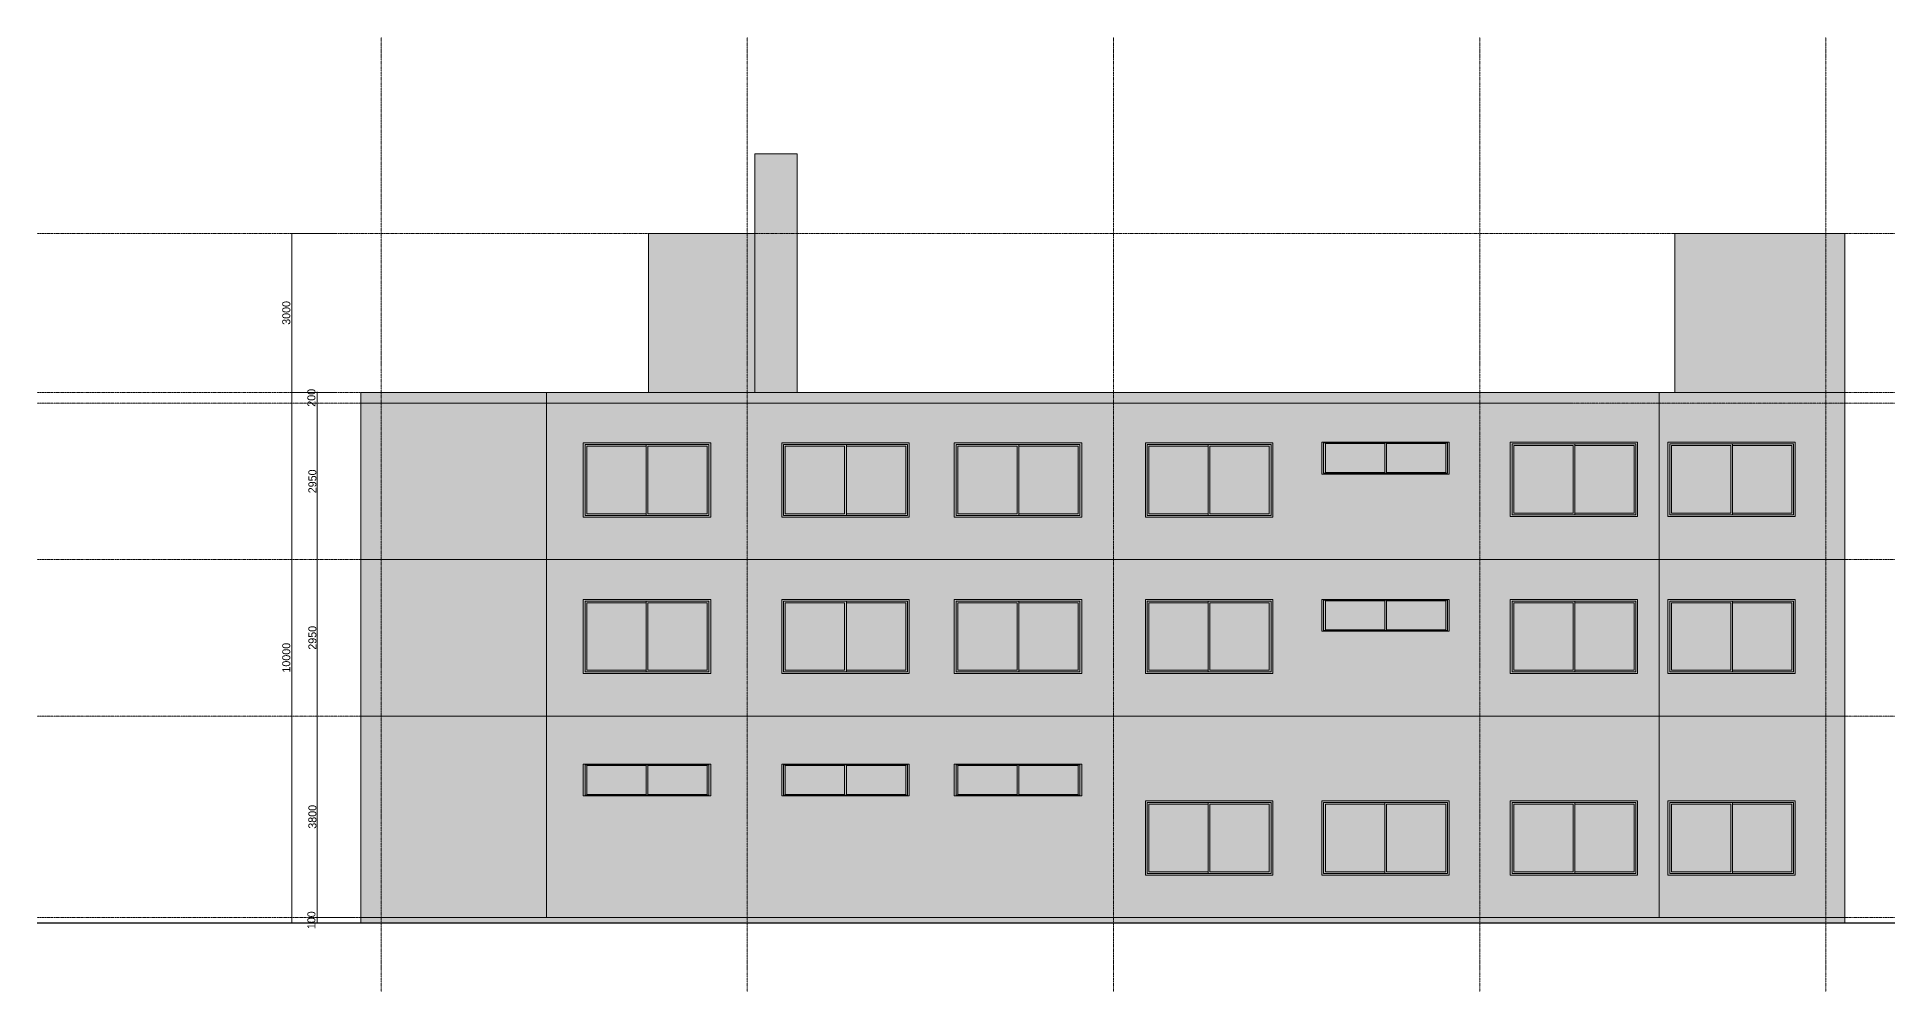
# Model space of a CAD drawing. Header units: millimetres. Extents: x -376000 to 292178, y -193032 to 188048.
# Drawn here: x -54498 to -19498, y -51724 to -33724 of the extents above; entities that cross this region are included whole.
import ezdxf

# ---------------------------------------------------------------- set-up
doc = ezdxf.new("R2010")
doc.units = ezdxf.units.MM
doc.header["$PDMODE"] = 1
doc.header["$PDSIZE"] = -2
doc.linetypes.add('ラインタイプ-6', pattern=[5.291531, 3.175, -1.058062, 0.352704, -0.705764])
for name, color, linetype, lineweight in [('01_基準-寸法', 7, 'Continuous', 5), ('02_既存平面-内部建具・サッシ', 7, 'Continuous', 18), ('_塗（壁） (2D)', 7, 'Continuous', 5), ('_平面図(既存部) (2D)', 7, 'Continuous', 5), ('_平面図（新設） (2D)', 7, 'Continuous', 5), ('一般', 7, 'Continuous', 5)]:
    doc.layers.add(name, color=color, linetype=linetype, lineweight=lineweight)
doc.layers.add('04_0.10', color=7, linetype='Continuous', lineweight=9, true_color=0x0099ff)
doc.layers.add('06一点鎖線', color=7, linetype='ラインタイプ-6', lineweight=9, true_color=0x9999ff)
doc.styles.add('__ _____', font='')
doc.styles.add('Hiragino Sans W3', font='', dxfattribs={"bigfont": 'Hiragino Sans W3'})
doc.styles.get('__ _____').set_extended_font_data('?? ?????')
doc.styles.get('Hiragino Sans W3').set_extended_font_data('Hiragino Sans W3')
doc.dimstyles.new('RGT-2', dxfattribs={"dimtxt": 161.781684, "dimasz": 0.100769, "dimexe": 0, "dimexo": 1, "dimgap": 0.5, "dimtad": 1, "dimdsep": 46, "dimtxsty": 'Hiragino Sans W3', "dimblk": 'DOT', "dimblk1": 'DOT', "dimblk2": 'DOT', "dimcen": 0, "dimazin": 0, "dimtfac": 1, "dimtix": 1, "dimtmove": 0, "dimatfit": 0, "dimldrblk": 'VW_FILLEDARROW', "dimfxl": 1, "dimfrac": 2, "dimtolj": 1, "dimarcsym": 0})

# ---------------------------------------------------------------- blocks, each defined once
blk = doc.blocks.new('塗（壁） (2D)')
at = {"layer": '04_0.10', "linetype": 'Continuous', "lineweight": 0}
for points in [[(-40979, -35924), (-40179, -35924), (-40179, -40424), (-40979, -40424)], [(-42979, -37424), (-40979, -37424), (-40979, -40424), (-42979, -40424)]]:
    blk.add_hatch(color=7, dxfattribs=at).paths.add_polyline_path(points)
at = {"layer": '04_0.10', "linetype": 'Continuous', "lineweight": 0, "transparency": 33554687}
for points in [[(-23640, -37424), (-20440, -37424), (-20440, -40424), (-23640, -40424)], [(-48398, -40424), (-44898, -40424), (-44898, -43574), (-48398, -43574)], [(-44898, -40424), (-23940, -40424), (-23940, -43574), (-44898, -43574)], [(-23940, -40424), (-20440, -40424), (-20440, -43574), (-23940, -43574)], [(-48398, -43574), (-44898, -43574), (-44898, -46524), (-48398, -46524)], [(-44898, -43574), (-23940, -43574), (-23940, -46524), (-44898, -46524)], [(-23940, -43574), (-20440, -43574), (-20440, -46524), (-23940, -46524)], [(-48398, -46524), (-44898, -46524), (-44898, -50324), (-48398, -50324)], [(-44898, -46524), (-23940, -46524), (-23940, -50324), (-44898, -50324)], [(-23940, -46524), (-20440, -46524), (-20440, -50324), (-23940, -50324)]]:
    blk.add_hatch(color=7, dxfattribs=at).paths.add_polyline_path(points)
at = {"layer": '04_0.10', "color": 251, "linetype": 'Continuous', "lineweight": 5, "flags": 128}
for points in [[(-40979, -35924), (-40179, -35924), (-40179, -40424), (-40979, -40424)], [(-42979, -37424), (-40979, -37424), (-40979, -40424), (-42979, -40424)], [(-23640, -37424), (-20440, -37424), (-20440, -40424), (-23640, -40424)], [(-48398, -40424), (-44898, -40424), (-44898, -43574), (-48398, -43574)], [(-44898, -40424), (-23940, -40424), (-23940, -43574), (-44898, -43574)], [(-23940, -40424), (-20440, -40424), (-20440, -43574), (-23940, -43574)], [(-48398, -43574), (-44898, -43574), (-44898, -46524), (-48398, -46524)], [(-44898, -43574), (-23940, -43574), (-23940, -46524), (-44898, -46524)], [(-23940, -43574), (-20440, -43574), (-20440, -46524), (-23940, -46524)], [(-48398, -46524), (-44898, -46524), (-44898, -50324), (-48398, -50324)], [(-44898, -46524), (-23940, -46524), (-23940, -50324), (-44898, -50324)], [(-23940, -46524), (-20440, -46524), (-20440, -50324), (-23940, -50324)]]:
    blk.add_lwpolyline(points, close=True, dxfattribs=at)
blk = doc.blocks.new('グループ-128')
at = {"layer": '04_0.10', "linetype": 'Continuous', "lineweight": 0, "true_color": 0xdddddd}
blk.add_hatch(color=254, dxfattribs=at).paths.add_polyline_path([(-44208, -47429), (-41808, -47429), (-41808, -48029), (-44208, -48029)])
at = {"layer": '04_0.10', "linetype": 'Continuous', "lineweight": 0, "true_color": 0xe6ffe6}
for points in [[(-44142, -47457), (-43024, -47457), (-43024, -48002), (-44142, -48002)], [(-42991, -47457), (-41873, -47457), (-41873, -48002), (-42991, -48002)]]:
    blk.add_hatch(color=7, dxfattribs=at).paths.add_polyline_path(points)
at = {"layer": '04_0.10', "color": 251}
for p, q in [((-44175, -47443), (-44175, -48016)), ((-44175, -47443), (-41840, -47443)), ((-43024, -48016), (-43024, -47443)), ((-41840, -47443), (-41840, -48016)), ((-41808, -47429), (-41808, -48029)), ((-44175, -48016), (-41840, -48016))]:
    blk.add_line(p, q, dxfattribs=at)
at = {"layer": '04_0.10', "color": 251, "flags": 128}
for points in [[(-44208, -47429), (-41808, -47429), (-41808, -48029), (-44208, -48029)], [(-44142, -47457), (-43024, -47457), (-43024, -48002), (-44142, -48002)], [(-42991, -47457), (-41873, -47457), (-41873, -48002), (-42991, -48002)]]:
    blk.add_lwpolyline(points, close=True, dxfattribs=at)
blk = doc.blocks.new('グループ-129')
at = {"layer": '04_0.10', "linetype": 'Continuous', "lineweight": 0, "true_color": 0xdddddd}
blk.add_hatch(color=254, dxfattribs=at).paths.add_polyline_path([(-44208, -44324), (-41808, -44324), (-41808, -45724), (-44208, -45724)])
at = {"layer": '04_0.10', "linetype": 'Continuous', "lineweight": 0, "true_color": 0xe6ffe6}
for points in [[(-44142, -44388), (-43024, -44388), (-43024, -45661), (-44142, -45661)], [(-42991, -44388), (-41873, -44388), (-41873, -45661), (-42991, -45661)]]:
    blk.add_hatch(color=7, dxfattribs=at).paths.add_polyline_path(points)
at = {"layer": '04_0.10', "color": 251}
for p, q in [((-44175, -44356), (-44175, -45692)), ((-44175, -44356), (-41840, -44356)), ((-43024, -45692), (-43024, -44356)), ((-41840, -44356), (-41840, -45692)), ((-41808, -44324), (-41808, -45724)), ((-44175, -45692), (-41840, -45692))]:
    blk.add_line(p, q, dxfattribs=at)
at = {"layer": '04_0.10', "color": 251, "flags": 128}
for points in [[(-44208, -44324), (-41808, -44324), (-41808, -45724), (-44208, -45724)], [(-44142, -44388), (-43024, -44388), (-43024, -45661), (-44142, -45661)], [(-42991, -44388), (-41873, -44388), (-41873, -45661), (-42991, -45661)]]:
    blk.add_lwpolyline(points, close=True, dxfattribs=at)
blk = doc.blocks.new('グループ-130')
at = {"layer": '04_0.10', "linetype": 'Continuous', "lineweight": 0, "true_color": 0xdddddd}
blk.add_hatch(color=254, dxfattribs=at).paths.add_polyline_path([(-44208, -41374), (-41808, -41374), (-41808, -42774), (-44208, -42774)])
at = {"layer": '04_0.10', "linetype": 'Continuous', "lineweight": 0, "true_color": 0xe6ffe6}
for points in [[(-44142, -41438), (-43024, -41438), (-43024, -42711), (-44142, -42711)], [(-42991, -41438), (-41873, -41438), (-41873, -42711), (-42991, -42711)]]:
    blk.add_hatch(color=7, dxfattribs=at).paths.add_polyline_path(points)
at = {"layer": '04_0.10', "color": 251}
for p, q in [((-44175, -41406), (-44175, -42742)), ((-44175, -41406), (-41840, -41406)), ((-43024, -42742), (-43024, -41406)), ((-41840, -41406), (-41840, -42742)), ((-41808, -41374), (-41808, -42774)), ((-44175, -42742), (-41840, -42742))]:
    blk.add_line(p, q, dxfattribs=at)
at = {"layer": '04_0.10', "color": 251, "flags": 128}
for points in [[(-44208, -41374), (-41808, -41374), (-41808, -42774), (-44208, -42774)], [(-44142, -41438), (-43024, -41438), (-43024, -42711), (-44142, -42711)], [(-42991, -41438), (-41873, -41438), (-41873, -42711), (-42991, -42711)]]:
    blk.add_lwpolyline(points, close=True, dxfattribs=at)
blk = doc.blocks.new('グループ-131')
at = {"layer": '04_0.10', "linetype": 'Continuous', "lineweight": 0, "true_color": 0xdddddd}
blk.add_hatch(color=254, dxfattribs=at).paths.add_polyline_path([(-40468, -47429), (-38068, -47429), (-38068, -48029), (-40468, -48029)])
at = {"layer": '04_0.10', "linetype": 'Continuous', "lineweight": 0, "true_color": 0xe6ffe6}
for points in [[(-40402, -47457), (-39284, -47457), (-39284, -48002), (-40402, -48002)], [(-39251, -47457), (-38133, -47457), (-38133, -48002), (-39251, -48002)]]:
    blk.add_hatch(color=7, dxfattribs=at).paths.add_polyline_path(points)
at = {"layer": '04_0.10', "color": 251}
for p, q in [((-40468, -47429), (-40468, -48029)), ((-40435, -47443), (-40435, -48016)), ((-38100, -47443), (-40435, -47443)), ((-39251, -48016), (-39251, -47443)), ((-38100, -47443), (-38100, -48016)), ((-38100, -48016), (-40435, -48016))]:
    blk.add_line(p, q, dxfattribs=at)
at = {"layer": '04_0.10', "color": 251, "flags": 128}
for points in [[(-40468, -47429), (-38068, -47429), (-38068, -48029), (-40468, -48029)], [(-40402, -47457), (-39284, -47457), (-39284, -48002), (-40402, -48002)], [(-39251, -47457), (-38133, -47457), (-38133, -48002), (-39251, -48002)]]:
    blk.add_lwpolyline(points, close=True, dxfattribs=at)
blk = doc.blocks.new('グループ-132')
at = {"layer": '04_0.10', "linetype": 'Continuous', "lineweight": 0, "true_color": 0xdddddd}
blk.add_hatch(color=254, dxfattribs=at).paths.add_polyline_path([(-40468, -44324), (-38068, -44324), (-38068, -45724), (-40468, -45724)])
at = {"layer": '04_0.10', "linetype": 'Continuous', "lineweight": 0, "true_color": 0xe6ffe6}
for points in [[(-40402, -44388), (-39284, -44388), (-39284, -45661), (-40402, -45661)], [(-39251, -44388), (-38133, -44388), (-38133, -45661), (-39251, -45661)]]:
    blk.add_hatch(color=7, dxfattribs=at).paths.add_polyline_path(points)
at = {"layer": '04_0.10', "color": 251}
for p, q in [((-40468, -44324), (-40468, -45724)), ((-40435, -44356), (-40435, -45692)), ((-38100, -44356), (-40435, -44356)), ((-39251, -45692), (-39251, -44356)), ((-38100, -44356), (-38100, -45692)), ((-38100, -45692), (-40435, -45692))]:
    blk.add_line(p, q, dxfattribs=at)
at = {"layer": '04_0.10', "color": 251, "flags": 128}
for points in [[(-40468, -44324), (-38068, -44324), (-38068, -45724), (-40468, -45724)], [(-40402, -44388), (-39284, -44388), (-39284, -45661), (-40402, -45661)], [(-39251, -44388), (-38133, -44388), (-38133, -45661), (-39251, -45661)]]:
    blk.add_lwpolyline(points, close=True, dxfattribs=at)
blk = doc.blocks.new('グループ-133')
at = {"layer": '04_0.10', "linetype": 'Continuous', "lineweight": 0, "true_color": 0xdddddd}
blk.add_hatch(color=254, dxfattribs=at).paths.add_polyline_path([(-40468, -41374), (-38068, -41374), (-38068, -42774), (-40468, -42774)])
at = {"layer": '04_0.10', "linetype": 'Continuous', "lineweight": 0, "true_color": 0xe6ffe6}
for points in [[(-40402, -41438), (-39284, -41438), (-39284, -42711), (-40402, -42711)], [(-39251, -41438), (-38133, -41438), (-38133, -42711), (-39251, -42711)]]:
    blk.add_hatch(color=7, dxfattribs=at).paths.add_polyline_path(points)
at = {"layer": '04_0.10', "color": 251}
for p, q in [((-40468, -41374), (-40468, -42774)), ((-40435, -41406), (-40435, -42742)), ((-38100, -41406), (-40435, -41406)), ((-39251, -42742), (-39251, -41406)), ((-38100, -41406), (-38100, -42742)), ((-38100, -42742), (-40435, -42742))]:
    blk.add_line(p, q, dxfattribs=at)
at = {"layer": '04_0.10', "color": 251, "flags": 128}
for points in [[(-40468, -41374), (-38068, -41374), (-38068, -42774), (-40468, -42774)], [(-40402, -41438), (-39284, -41438), (-39284, -42711), (-40402, -42711)], [(-39251, -41438), (-38133, -41438), (-38133, -42711), (-39251, -42711)]]:
    blk.add_lwpolyline(points, close=True, dxfattribs=at)
blk = doc.blocks.new('グループ-134')
at = {"layer": '04_0.10', "linetype": 'Continuous', "lineweight": 0, "true_color": 0xdddddd}
blk.add_hatch(color=254, dxfattribs=at).paths.add_polyline_path([(-37218, -47429), (-34818, -47429), (-34818, -48029), (-37218, -48029)])
at = {"layer": '04_0.10', "linetype": 'Continuous', "lineweight": 0, "true_color": 0xe6ffe6}
for points in [[(-37152, -47457), (-36034, -47457), (-36034, -48002), (-37152, -48002)], [(-36001, -47457), (-34883, -47457), (-34883, -48002), (-36001, -48002)]]:
    blk.add_hatch(color=7, dxfattribs=at).paths.add_polyline_path(points)
at = {"layer": '04_0.10', "color": 251}
for p, q in [((-37218, -47429), (-37218, -48029)), ((-37185, -47443), (-37185, -48016)), ((-34850, -47443), (-37185, -47443)), ((-36001, -48016), (-36001, -47443)), ((-34850, -47443), (-34850, -48016)), ((-34850, -48016), (-37185, -48016))]:
    blk.add_line(p, q, dxfattribs=at)
at = {"layer": '04_0.10', "color": 251, "flags": 128}
for points in [[(-37218, -47429), (-34818, -47429), (-34818, -48029), (-37218, -48029)], [(-37152, -47457), (-36034, -47457), (-36034, -48002), (-37152, -48002)], [(-36001, -47457), (-34883, -47457), (-34883, -48002), (-36001, -48002)]]:
    blk.add_lwpolyline(points, close=True, dxfattribs=at)
blk = doc.blocks.new('グループ-135')
at = {"layer": '04_0.10', "linetype": 'Continuous', "lineweight": 0, "true_color": 0xdddddd}
blk.add_hatch(color=254, dxfattribs=at).paths.add_polyline_path([(-37218, -44324), (-34818, -44324), (-34818, -45724), (-37218, -45724)])
at = {"layer": '04_0.10', "linetype": 'Continuous', "lineweight": 0, "true_color": 0xe6ffe6}
for points in [[(-37152, -44388), (-36034, -44388), (-36034, -45661), (-37152, -45661)], [(-36001, -44388), (-34883, -44388), (-34883, -45661), (-36001, -45661)]]:
    blk.add_hatch(color=7, dxfattribs=at).paths.add_polyline_path(points)
at = {"layer": '04_0.10', "color": 251}
for p, q in [((-37218, -44324), (-37218, -45724)), ((-37185, -44356), (-37185, -45692)), ((-34850, -44356), (-37185, -44356)), ((-36001, -45692), (-36001, -44356)), ((-34850, -44356), (-34850, -45692)), ((-34850, -45692), (-37185, -45692))]:
    blk.add_line(p, q, dxfattribs=at)
at = {"layer": '04_0.10', "color": 251, "flags": 128}
for points in [[(-37218, -44324), (-34818, -44324), (-34818, -45724), (-37218, -45724)], [(-37152, -44388), (-36034, -44388), (-36034, -45661), (-37152, -45661)], [(-36001, -44388), (-34883, -44388), (-34883, -45661), (-36001, -45661)]]:
    blk.add_lwpolyline(points, close=True, dxfattribs=at)
blk = doc.blocks.new('グループ-136')
at = {"layer": '04_0.10', "linetype": 'Continuous', "lineweight": 0, "true_color": 0xdddddd}
blk.add_hatch(color=254, dxfattribs=at).paths.add_polyline_path([(-37218, -41374), (-34818, -41374), (-34818, -42774), (-37218, -42774)])
at = {"layer": '04_0.10', "linetype": 'Continuous', "lineweight": 0, "true_color": 0xe6ffe6}
for points in [[(-37152, -41438), (-36034, -41438), (-36034, -42711), (-37152, -42711)], [(-36001, -41438), (-34883, -41438), (-34883, -42711), (-36001, -42711)]]:
    blk.add_hatch(color=7, dxfattribs=at).paths.add_polyline_path(points)
at = {"layer": '04_0.10', "color": 251}
for p, q in [((-37218, -41374), (-37218, -42774)), ((-37185, -41406), (-37185, -42742)), ((-34850, -41406), (-37185, -41406)), ((-36001, -42742), (-36001, -41406)), ((-34850, -41406), (-34850, -42742)), ((-34850, -42742), (-37185, -42742))]:
    blk.add_line(p, q, dxfattribs=at)
at = {"layer": '04_0.10', "color": 251, "flags": 128}
for points in [[(-37218, -41374), (-34818, -41374), (-34818, -42774), (-37218, -42774)], [(-37152, -41438), (-36034, -41438), (-36034, -42711), (-37152, -42711)], [(-36001, -41438), (-34883, -41438), (-34883, -42711), (-36001, -42711)]]:
    blk.add_lwpolyline(points, close=True, dxfattribs=at)
blk = doc.blocks.new('グループ-137')
at = {"layer": '04_0.10', "linetype": 'Continuous', "lineweight": 0, "true_color": 0xdddddd}
blk.add_hatch(color=254, dxfattribs=at).paths.add_polyline_path([(-33618, -44324), (-31218, -44324), (-31218, -45724), (-33618, -45724)])
at = {"layer": '04_0.10', "linetype": 'Continuous', "lineweight": 0, "true_color": 0xe6ffe6}
for points in [[(-33552, -44388), (-32434, -44388), (-32434, -45661), (-33552, -45661)], [(-32401, -44388), (-31283, -44388), (-31283, -45661), (-32401, -45661)]]:
    blk.add_hatch(color=7, dxfattribs=at).paths.add_polyline_path(points)
at = {"layer": '04_0.10', "color": 251}
for p, q in [((-33585, -44356), (-33585, -45692)), ((-33585, -44356), (-31250, -44356)), ((-32434, -45692), (-32434, -44356)), ((-31250, -44356), (-31250, -45692)), ((-31218, -44324), (-31218, -45724)), ((-33585, -45692), (-31250, -45692))]:
    blk.add_line(p, q, dxfattribs=at)
at = {"layer": '04_0.10', "color": 251, "flags": 128}
for points in [[(-33618, -44324), (-31218, -44324), (-31218, -45724), (-33618, -45724)], [(-33552, -44388), (-32434, -44388), (-32434, -45661), (-33552, -45661)], [(-32401, -44388), (-31283, -44388), (-31283, -45661), (-32401, -45661)]]:
    blk.add_lwpolyline(points, close=True, dxfattribs=at)
blk = doc.blocks.new('グループ-138')
at = {"layer": '04_0.10', "linetype": 'Continuous', "lineweight": 0, "true_color": 0xdddddd}
blk.add_hatch(color=254, dxfattribs=at).paths.add_polyline_path([(-33618, -41374), (-31218, -41374), (-31218, -42774), (-33618, -42774)])
at = {"layer": '04_0.10', "linetype": 'Continuous', "lineweight": 0, "true_color": 0xe6ffe6}
for points in [[(-33552, -41438), (-32434, -41438), (-32434, -42711), (-33552, -42711)], [(-32401, -41438), (-31283, -41438), (-31283, -42711), (-32401, -42711)]]:
    blk.add_hatch(color=7, dxfattribs=at).paths.add_polyline_path(points)
at = {"layer": '04_0.10', "color": 251}
for p, q in [((-33585, -41406), (-33585, -42742)), ((-33585, -41406), (-31250, -41406)), ((-32434, -42742), (-32434, -41406)), ((-31250, -41406), (-31250, -42742)), ((-31218, -41374), (-31218, -42774)), ((-33585, -42742), (-31250, -42742))]:
    blk.add_line(p, q, dxfattribs=at)
at = {"layer": '04_0.10', "color": 251, "flags": 128}
for points in [[(-33618, -41374), (-31218, -41374), (-31218, -42774), (-33618, -42774)], [(-33552, -41438), (-32434, -41438), (-32434, -42711), (-33552, -42711)], [(-32401, -41438), (-31283, -41438), (-31283, -42711), (-32401, -42711)]]:
    blk.add_lwpolyline(points, close=True, dxfattribs=at)
blk = doc.blocks.new('グループ-139')
at = {"layer": '04_0.10', "linetype": 'Continuous', "lineweight": 0, "true_color": 0xdddddd}
blk.add_hatch(color=254, dxfattribs=at).paths.add_polyline_path([(-33618, -48124), (-31218, -48124), (-31218, -49524), (-33618, -49524)])
at = {"layer": '04_0.10', "linetype": 'Continuous', "lineweight": 0, "true_color": 0xe6ffe6}
for points in [[(-33552, -48188), (-32434, -48188), (-32434, -49461), (-33552, -49461)], [(-32401, -48188), (-31283, -48188), (-31283, -49461), (-32401, -49461)]]:
    blk.add_hatch(color=7, dxfattribs=at).paths.add_polyline_path(points)
at = {"layer": '04_0.10', "color": 251}
for p, q in [((-33585, -48156), (-33585, -49492)), ((-33585, -48156), (-31250, -48156)), ((-32434, -49492), (-32434, -48156)), ((-31250, -48156), (-31250, -49492)), ((-31218, -48124), (-31218, -49524)), ((-33585, -49492), (-31250, -49492))]:
    blk.add_line(p, q, dxfattribs=at)
at = {"layer": '04_0.10', "color": 251, "flags": 128}
for points in [[(-33618, -48124), (-31218, -48124), (-31218, -49524), (-33618, -49524)], [(-33552, -48188), (-32434, -48188), (-32434, -49461), (-33552, -49461)], [(-32401, -48188), (-31283, -48188), (-31283, -49461), (-32401, -49461)]]:
    blk.add_lwpolyline(points, close=True, dxfattribs=at)
blk = doc.blocks.new('グループ-140')
at = {"layer": '04_0.10', "linetype": 'Continuous', "lineweight": 0, "true_color": 0xdddddd}
blk.add_hatch(color=254, dxfattribs=at).paths.add_polyline_path([(-30293, -48124), (-27893, -48124), (-27893, -49524), (-30293, -49524)])
at = {"layer": '04_0.10', "linetype": 'Continuous', "lineweight": 0, "true_color": 0xe6ffe6}
for points in [[(-30227, -48188), (-29109, -48188), (-29109, -49461), (-30227, -49461)], [(-29076, -48188), (-27958, -48188), (-27958, -49461), (-29076, -49461)]]:
    blk.add_hatch(color=7, dxfattribs=at).paths.add_polyline_path(points)
at = {"layer": '04_0.10', "color": 251}
for p, q in [((-30260, -48156), (-30260, -49492)), ((-30260, -48156), (-27925, -48156)), ((-29109, -49492), (-29109, -48156)), ((-27925, -48156), (-27925, -49492)), ((-27893, -48124), (-27893, -49524)), ((-30260, -49492), (-27925, -49492))]:
    blk.add_line(p, q, dxfattribs=at)
at = {"layer": '04_0.10', "color": 251, "flags": 128}
for points in [[(-30293, -48124), (-27893, -48124), (-27893, -49524), (-30293, -49524)], [(-30227, -48188), (-29109, -48188), (-29109, -49461), (-30227, -49461)], [(-29076, -48188), (-27958, -48188), (-27958, -49461), (-29076, -49461)]]:
    blk.add_lwpolyline(points, close=True, dxfattribs=at)
blk = doc.blocks.new('グループ-141')
at = {"layer": '04_0.10', "linetype": 'Continuous', "lineweight": 0, "true_color": 0xdddddd}
blk.add_hatch(color=254, dxfattribs=at).paths.add_polyline_path([(-30293, -44324), (-27893, -44324), (-27893, -44924), (-30293, -44924)])
at = {"layer": '04_0.10', "linetype": 'Continuous', "lineweight": 0, "true_color": 0xe6ffe6}
for points in [[(-30227, -44352), (-29109, -44352), (-29109, -44897), (-30227, -44897)], [(-29076, -44352), (-27958, -44352), (-27958, -44897), (-29076, -44897)]]:
    blk.add_hatch(color=7, dxfattribs=at).paths.add_polyline_path(points)
at = {"layer": '04_0.10', "color": 251}
for p, q in [((-30293, -44324), (-30293, -44924)), ((-30260, -44338), (-30260, -44911)), ((-27925, -44338), (-30260, -44338)), ((-29076, -44911), (-29076, -44338)), ((-27925, -44338), (-27925, -44911)), ((-27925, -44911), (-30260, -44911))]:
    blk.add_line(p, q, dxfattribs=at)
at = {"layer": '04_0.10', "color": 251, "flags": 128}
for points in [[(-30293, -44324), (-27893, -44324), (-27893, -44924), (-30293, -44924)], [(-30227, -44352), (-29109, -44352), (-29109, -44897), (-30227, -44897)], [(-29076, -44352), (-27958, -44352), (-27958, -44897), (-29076, -44897)]]:
    blk.add_lwpolyline(points, close=True, dxfattribs=at)
blk = doc.blocks.new('グループ-142')
at = {"layer": '04_0.10', "linetype": 'Continuous', "lineweight": 0, "true_color": 0xdddddd}
blk.add_hatch(color=254, dxfattribs=at).paths.add_polyline_path([(-30293, -41361), (-27893, -41361), (-27893, -41961), (-30293, -41961)])
at = {"layer": '04_0.10', "linetype": 'Continuous', "lineweight": 0, "true_color": 0xe6ffe6}
for points in [[(-30227, -41388), (-29109, -41388), (-29109, -41933), (-30227, -41933)], [(-29076, -41388), (-27958, -41388), (-27958, -41933), (-29076, -41933)]]:
    blk.add_hatch(color=7, dxfattribs=at).paths.add_polyline_path(points)
at = {"layer": '04_0.10', "color": 251}
for p, q in [((-30293, -41361), (-30293, -41961)), ((-30260, -41374), (-30260, -41947)), ((-27925, -41374), (-30260, -41374)), ((-29076, -41947), (-29076, -41374)), ((-27925, -41374), (-27925, -41947)), ((-27925, -41947), (-30260, -41947))]:
    blk.add_line(p, q, dxfattribs=at)
at = {"layer": '04_0.10', "color": 251, "flags": 128}
for points in [[(-30293, -41361), (-27893, -41361), (-27893, -41961), (-30293, -41961)], [(-30227, -41388), (-29109, -41388), (-29109, -41933), (-30227, -41933)], [(-29076, -41388), (-27958, -41388), (-27958, -41933), (-29076, -41933)]]:
    blk.add_lwpolyline(points, close=True, dxfattribs=at)
blk = doc.blocks.new('グループ-143')
at = {"layer": '04_0.10', "linetype": 'Continuous', "lineweight": 0, "true_color": 0xdddddd}
blk.add_hatch(color=254, dxfattribs=at).paths.add_polyline_path([(-26743, -48124), (-24343, -48124), (-24343, -49524), (-26743, -49524)])
at = {"layer": '04_0.10', "linetype": 'Continuous', "lineweight": 0, "true_color": 0xe6ffe6}
for points in [[(-26677, -48188), (-25559, -48188), (-25559, -49461), (-26677, -49461)], [(-25526, -48188), (-24408, -48188), (-24408, -49461), (-25526, -49461)]]:
    blk.add_hatch(color=7, dxfattribs=at).paths.add_polyline_path(points)
at = {"layer": '04_0.10', "color": 251}
for p, q in [((-26743, -48124), (-26743, -49524)), ((-26710, -48156), (-26710, -49492)), ((-24375, -48156), (-26710, -48156)), ((-25526, -49492), (-25526, -48156)), ((-24375, -48156), (-24375, -49492)), ((-24375, -49492), (-26710, -49492))]:
    blk.add_line(p, q, dxfattribs=at)
at = {"layer": '04_0.10', "color": 251, "flags": 128}
for points in [[(-26743, -48124), (-24343, -48124), (-24343, -49524), (-26743, -49524)], [(-26677, -48188), (-25559, -48188), (-25559, -49461), (-26677, -49461)], [(-25526, -48188), (-24408, -48188), (-24408, -49461), (-25526, -49461)]]:
    blk.add_lwpolyline(points, close=True, dxfattribs=at)
blk = doc.blocks.new('グループ-144')
at = {"layer": '04_0.10', "linetype": 'Continuous', "lineweight": 0, "true_color": 0xdddddd}
blk.add_hatch(color=254, dxfattribs=at).paths.add_polyline_path([(-26743, -44324), (-24343, -44324), (-24343, -45724), (-26743, -45724)])
at = {"layer": '04_0.10', "linetype": 'Continuous', "lineweight": 0, "true_color": 0xe6ffe6}
for points in [[(-26677, -44388), (-25559, -44388), (-25559, -45661), (-26677, -45661)], [(-25526, -44388), (-24408, -44388), (-24408, -45661), (-25526, -45661)]]:
    blk.add_hatch(color=7, dxfattribs=at).paths.add_polyline_path(points)
at = {"layer": '04_0.10', "color": 251}
for p, q in [((-26743, -44324), (-26743, -45724)), ((-26710, -44356), (-26710, -45692)), ((-24375, -44356), (-26710, -44356)), ((-25526, -45692), (-25526, -44356)), ((-24375, -44356), (-24375, -45692)), ((-24375, -45692), (-26710, -45692))]:
    blk.add_line(p, q, dxfattribs=at)
at = {"layer": '04_0.10', "color": 251, "flags": 128}
for points in [[(-26743, -44324), (-24343, -44324), (-24343, -45724), (-26743, -45724)], [(-26677, -44388), (-25559, -44388), (-25559, -45661), (-26677, -45661)], [(-25526, -44388), (-24408, -44388), (-24408, -45661), (-25526, -45661)]]:
    blk.add_lwpolyline(points, close=True, dxfattribs=at)
blk = doc.blocks.new('グループ-145')
at = {"layer": '04_0.10', "linetype": 'Continuous', "lineweight": 0, "true_color": 0xdddddd}
blk.add_hatch(color=254, dxfattribs=at).paths.add_polyline_path([(-26743, -41361), (-24343, -41361), (-24343, -42761), (-26743, -42761)])
at = {"layer": '04_0.10', "linetype": 'Continuous', "lineweight": 0, "true_color": 0xe6ffe6}
for points in [[(-26677, -41424), (-25559, -41424), (-25559, -42697), (-26677, -42697)], [(-25526, -41424), (-24408, -41424), (-24408, -42697), (-25526, -42697)]]:
    blk.add_hatch(color=7, dxfattribs=at).paths.add_polyline_path(points)
at = {"layer": '04_0.10', "color": 251}
for p, q in [((-26743, -41361), (-26743, -42761)), ((-26710, -41392), (-26710, -42729)), ((-24375, -41392), (-26710, -41392)), ((-25526, -42729), (-25526, -41392)), ((-24375, -41392), (-24375, -42729)), ((-24375, -42729), (-26710, -42729))]:
    blk.add_line(p, q, dxfattribs=at)
at = {"layer": '04_0.10', "color": 251, "flags": 128}
for points in [[(-26743, -41361), (-24343, -41361), (-24343, -42761), (-26743, -42761)], [(-26677, -41424), (-25559, -41424), (-25559, -42697), (-26677, -42697)], [(-25526, -41424), (-24408, -41424), (-24408, -42697), (-25526, -42697)]]:
    blk.add_lwpolyline(points, close=True, dxfattribs=at)
blk = doc.blocks.new('グループ-146')
at = {"layer": '04_0.10', "linetype": 'Continuous', "lineweight": 0, "true_color": 0xdddddd}
blk.add_hatch(color=254, dxfattribs=at).paths.add_polyline_path([(-23773, -48124), (-21373, -48124), (-21373, -49524), (-23773, -49524)])
at = {"layer": '04_0.10', "linetype": 'Continuous', "lineweight": 0, "true_color": 0xe6ffe6}
for points in [[(-23707, -48188), (-22589, -48188), (-22589, -49461), (-23707, -49461)], [(-22556, -48188), (-21438, -48188), (-21438, -49461), (-22556, -49461)]]:
    blk.add_hatch(color=7, dxfattribs=at).paths.add_polyline_path(points)
at = {"layer": '04_0.10', "color": 251}
for p, q in [((-23773, -48124), (-23773, -49524)), ((-23740, -48156), (-23740, -49492)), ((-21405, -48156), (-23740, -48156)), ((-22556, -49492), (-22556, -48156)), ((-21405, -48156), (-21405, -49492)), ((-21405, -49492), (-23740, -49492))]:
    blk.add_line(p, q, dxfattribs=at)
at = {"layer": '04_0.10', "color": 251, "flags": 128}
for points in [[(-23773, -48124), (-21373, -48124), (-21373, -49524), (-23773, -49524)], [(-23707, -48188), (-22589, -48188), (-22589, -49461), (-23707, -49461)], [(-22556, -48188), (-21438, -48188), (-21438, -49461), (-22556, -49461)]]:
    blk.add_lwpolyline(points, close=True, dxfattribs=at)
blk = doc.blocks.new('グループ-147')
at = {"layer": '04_0.10', "linetype": 'Continuous', "lineweight": 0, "true_color": 0xdddddd}
blk.add_hatch(color=254, dxfattribs=at).paths.add_polyline_path([(-23773, -44324), (-21373, -44324), (-21373, -45724), (-23773, -45724)])
at = {"layer": '04_0.10', "linetype": 'Continuous', "lineweight": 0, "true_color": 0xe6ffe6}
for points in [[(-23707, -44388), (-22589, -44388), (-22589, -45661), (-23707, -45661)], [(-22556, -44388), (-21438, -44388), (-21438, -45661), (-22556, -45661)]]:
    blk.add_hatch(color=7, dxfattribs=at).paths.add_polyline_path(points)
at = {"layer": '04_0.10', "color": 251}
for p, q in [((-23773, -44324), (-23773, -45724)), ((-23740, -44356), (-23740, -45692)), ((-21405, -44356), (-23740, -44356)), ((-22556, -45692), (-22556, -44356)), ((-21405, -44356), (-21405, -45692)), ((-21405, -45692), (-23740, -45692))]:
    blk.add_line(p, q, dxfattribs=at)
at = {"layer": '04_0.10', "color": 251, "flags": 128}
for points in [[(-23773, -44324), (-21373, -44324), (-21373, -45724), (-23773, -45724)], [(-23707, -44388), (-22589, -44388), (-22589, -45661), (-23707, -45661)], [(-22556, -44388), (-21438, -44388), (-21438, -45661), (-22556, -45661)]]:
    blk.add_lwpolyline(points, close=True, dxfattribs=at)
blk = doc.blocks.new('グループ-148')
at = {"layer": '04_0.10', "linetype": 'Continuous', "lineweight": 0, "true_color": 0xdddddd}
blk.add_hatch(color=254, dxfattribs=at).paths.add_polyline_path([(-23773, -41361), (-21373, -41361), (-21373, -42761), (-23773, -42761)])
at = {"layer": '04_0.10', "linetype": 'Continuous', "lineweight": 0, "true_color": 0xe6ffe6}
for points in [[(-23707, -41424), (-22589, -41424), (-22589, -42697), (-23707, -42697)], [(-22556, -41424), (-21438, -41424), (-21438, -42697), (-22556, -42697)]]:
    blk.add_hatch(color=7, dxfattribs=at).paths.add_polyline_path(points)
at = {"layer": '04_0.10', "color": 251}
for p, q in [((-23773, -41361), (-23773, -42761)), ((-23740, -41392), (-23740, -42729)), ((-21405, -41392), (-23740, -41392)), ((-22556, -42729), (-22556, -41392)), ((-21405, -41392), (-21405, -42729)), ((-21405, -42729), (-23740, -42729))]:
    blk.add_line(p, q, dxfattribs=at)
at = {"layer": '04_0.10', "color": 251, "flags": 128}
for points in [[(-23773, -41361), (-21373, -41361), (-21373, -42761), (-23773, -42761)], [(-23707, -41424), (-22589, -41424), (-22589, -42697), (-23707, -42697)], [(-22556, -41424), (-21438, -41424), (-21438, -42697), (-22556, -42697)]]:
    blk.add_lwpolyline(points, close=True, dxfattribs=at)
blk = doc.blocks.new('平面図(既存部) (2D)')
at = {"layer": '04_0.10', "linetype": 'Continuous', "lineweight": 0, "transparency": 33554687}
blk.add_hatch(color=7, dxfattribs=at).paths.add_polyline_path([(-48397.508, -50324.256), (-20440.141, -50324.256), (-20440.141, -50424.256), (-48397.508, -50424.256)])
at = {"layer": '04_0.10', "color": 251, "linetype": 'Continuous', "lineweight": 5, "flags": 128}
blk.add_lwpolyline([(-48397.508, -50324.256), (-20440.141, -50324.256), (-20440.141, -50424.256), (-48397.508, -50424.256)], close=True, dxfattribs=at)
at = {"layer": '06一点鎖線', "lineweight": 5, "transparency": 33554687}
for p, q in [((-48017.508, -51724.256), (-48017.508, -33724.256)), ((-41117.508, -51724.256), (-41117.508, -33724.256)), ((-34217.508, -51724.256), (-34217.508, -33724.256)), ((-27317.508, -51724.256), (-27317.508, -33724.256)), ((-20797.508, -51724.256), (-20797.508, -33724.256)), ((-54497.508, -37424.256), (-19497.508, -37424.256)), ((-54497.508, -40424.256), (-19497.508, -40424.256)), ((-54497.508, -40624.256), (-19497.508, -40624.256)), ((-54497.508, -43574.256), (-19497.508, -43574.256)), ((-54497.508, -46524.256), (-19497.508, -46524.256)), ((-54497.508, -50324.256), (-19497.508, -50324.256))]:
    blk.add_line(p, q, dxfattribs=at)
at = {"layer": '06一点鎖線', "transparency": 33554687}
for p, q in [((-48397.508, -40624.256), (-25597.508, -40624.256)), ((-48397.508, -46524.256), (-25597.508, -46524.256))]:
    blk.add_line(p, q, dxfattribs=at)
at = {"layer": '一般', "color": 7, "linetype": 'Continuous', "lineweight": 13, "transparency": 33554687, "flags": 128}
blk.add_lwpolyline([(-48397.508, -50324.256), (-48397.508, -40424.256), (-42978.544, -40424.256), (-42978.544, -37424.256), (-40978.544, -37424.256), (-40978.544, -35924.256), (-40178.544, -35924.256), (-40178.544, -40424.256), (-23640.141, -40424.256), (-23640.141, -37424.256), (-20440.141, -37424.256), (-20440.141, -50424.256), (-48397.508, -50424.256)], close=True, dxfattribs=at)
at = {"layer": '02_既存平面-内部建具・サッシ', "color": 251, "transparency": 33554687}
for name in ['グループ-130', 'グループ-133', 'グループ-136', 'グループ-138', 'グループ-142', 'グループ-145', 'グループ-148', 'グループ-129', 'グループ-132', 'グループ-135', 'グループ-137', 'グループ-141', 'グループ-144', 'グループ-147', 'グループ-128', 'グループ-131', 'グループ-134', 'グループ-139', 'グループ-140', 'グループ-143', 'グループ-146']:
    blk.add_blockref(name, (0, 0), dxfattribs=at)
blk = doc.blocks.new('_Dot')
at = {"color": 0, "linetype": 'ByBlock', "lineweight": -2}
blk.add_line((-0.5, 0), (-1, 0), dxfattribs=at)
at = {"color": 0, "linetype": 'ByBlock', "const_width": 0.5}
blk.add_lwpolyline([(-0.25, 0, 1), (0.25, 0, 1)], format="xyb", close=True, dxfattribs=at)
blk = doc.blocks.new('*D1245')
at = {"layer": '01_基準-寸法', "color": 0, "linetype": 'Continuous', "lineweight": -2}
for p, q in [((-49225, -40418), (-49225, -40412)), ((-49224, -40424), (-49225, -40424)), ((-49225, -40624), (-49225, -40424)), ((-49224, -40624), (-49225, -40624)), ((-49225, -40630), (-49225, -40636))]:
    blk.add_line(p, q, dxfattribs=at)
at = {"layer": 'Defpoints', "color": 0}
for p in [(-49225, -40424), (-49225, -40424), (-49225, -40624)]:
    blk.add_point(p, dxfattribs=at)
at = {"layer": '01_基準-寸法', "color": 0, "lineweight": -2, "xscale": 6.046142578125, "yscale": 6.046142578125, "zscale": 6.046142578125}
for p, rotation in [((-49225, -40424), 270), ((-49225, -40624), 90)]:
    blk.add_blockref('_Dot', p, dxfattribs=dict(at, rotation=rotation))
at = {"layer": '01_基準-寸法', "color": 0, "insert": (-49330, -40524), "char_height": 150.8, "attachment_point": 5, "rotation": 90, "style": '__ _____'}
blk.add_mtext('\\A1;200', dxfattribs=at)
blk = doc.blocks.new('VW_FILLEDARROW')
at = {"color": 0, "linetype": 'Continuous', "lineweight": 5, "transparency": 16777216, "flags": 128}
blk.add_lwpolyline([(-161.3, 43.2), (0, 0), (-161.3, -43.2)], close=True, dxfattribs=at)
blk = doc.blocks.new('*D1246')
at = {"layer": '01_基準-寸法', "color": 0, "linetype": 'Continuous', "lineweight": -2}
for p, q in [((-49224, -40624), (-49225, -40624)), ((-49225, -43568), (-49225, -40630)), ((-49224, -43574), (-49225, -43574))]:
    blk.add_line(p, q, dxfattribs=at)
at = {"layer": 'Defpoints', "color": 0}
for p in [(-49225, -40624), (-49225, -40624), (-49225, -43574)]:
    blk.add_point(p, dxfattribs=at)
at = {"layer": '01_基準-寸法', "color": 0, "lineweight": -2, "xscale": 6.046142578125, "yscale": 6.046142578125, "zscale": 6.046142578125}
for p, rotation in [((-49225, -40624), 90), ((-49225, -43574), 270)]:
    blk.add_blockref('_Dot', p, dxfattribs=dict(at, rotation=rotation))
at = {"layer": '01_基準-寸法', "color": 0, "insert": (-49311, -42099), "char_height": 150.8, "attachment_point": 5, "rotation": 90, "style": '__ _____'}
blk.add_mtext('\\A1;2950', dxfattribs=at)
blk = doc.blocks.new('*D1247')
at = {"layer": '01_基準-寸法', "color": 0, "linetype": 'Continuous', "lineweight": -2}
for p, q in [((-49224, -43574), (-49225, -43574)), ((-49225, -46518), (-49225, -43580)), ((-49224, -46524), (-49225, -46524))]:
    blk.add_line(p, q, dxfattribs=at)
at = {"layer": 'Defpoints', "color": 0}
for p in [(-49225, -43574), (-49225, -43574), (-49225, -46524)]:
    blk.add_point(p, dxfattribs=at)
at = {"layer": '01_基準-寸法', "color": 0, "lineweight": -2, "xscale": 6.046142578125, "yscale": 6.046142578125, "zscale": 6.046142578125}
for p, rotation in [((-49225, -43574), 90), ((-49225, -46524), 270)]:
    blk.add_blockref('_Dot', p, dxfattribs=dict(at, rotation=rotation))
at = {"layer": '01_基準-寸法', "color": 0, "insert": (-49311, -45049), "char_height": 150.8, "attachment_point": 5, "rotation": 90, "style": '__ _____'}
blk.add_mtext('\\A1;2950', dxfattribs=at)
blk = doc.blocks.new('*D1248')
at = {"layer": '01_基準-寸法', "color": 0, "linetype": 'Continuous', "lineweight": -2}
for p, q in [((-49226, -46524), (-49225, -46524)), ((-49225, -50318), (-49225, -46530)), ((-48519, -50324), (-49225, -50324))]:
    blk.add_line(p, q, dxfattribs=at)
at = {"layer": 'Defpoints', "color": 0}
for p in [(-49225, -46524), (-49225, -46524), (-48518, -50324)]:
    blk.add_point(p, dxfattribs=at)
at = {"layer": '01_基準-寸法', "color": 0, "lineweight": -2, "xscale": 6.046142578125, "yscale": 6.046142578125, "zscale": 6.046142578125}
for p, rotation in [((-49225, -46524), 90), ((-49225, -50324), 270)]:
    blk.add_blockref('_Dot', p, dxfattribs=dict(at, rotation=rotation))
at = {"layer": '01_基準-寸法', "color": 0, "insert": (-49311, -48424), "char_height": 150.8, "attachment_point": 5, "rotation": 90, "style": '__ _____'}
blk.add_mtext('\\A1;3800', dxfattribs=at)
blk = doc.blocks.new('*D1249')
at = {"layer": '01_基準-寸法', "color": 0, "linetype": 'Continuous', "lineweight": -2}
for p, q in [((-49225, -50318), (-49225, -50312)), ((-48519, -50324), (-49225, -50324)), ((-49225, -50424), (-49225, -50324)), ((-48519, -50424), (-49225, -50424)), ((-49225, -50430), (-49225, -50436))]:
    blk.add_line(p, q, dxfattribs=at)
at = {"layer": 'Defpoints', "color": 0}
for p in [(-49225, -50324), (-48518, -50324), (-48518, -50424)]:
    blk.add_point(p, dxfattribs=at)
at = {"layer": '01_基準-寸法', "color": 0, "lineweight": -2, "xscale": 6.046142578125, "yscale": 6.046142578125, "zscale": 6.046142578125}
for p, rotation in [((-49225, -50324), 270), ((-49225, -50424), 90)]:
    blk.add_blockref('_Dot', p, dxfattribs=dict(at, rotation=rotation))
at = {"layer": '01_基準-寸法', "color": 0, "insert": (-49330, -50374), "char_height": 150.8, "attachment_point": 5, "rotation": 90, "style": '__ _____'}
blk.add_mtext('\\A1;100', dxfattribs=at)
blk = doc.blocks.new('*D1250')
at = {"layer": '01_基準-寸法', "color": 0, "linetype": 'Continuous', "lineweight": -2}
for p, q in [((-48899, -37424), (-49698, -37424)), ((-49698, -37430), (-49698, -40418)), ((-48899, -40424), (-49698, -40424))]:
    blk.add_line(p, q, dxfattribs=at)
at = {"layer": 'Defpoints', "color": 0}
for p in [(-48898, -37424), (-49698, -40424), (-48898, -40424)]:
    blk.add_point(p, dxfattribs=at)
at = {"layer": '01_基準-寸法', "color": 0, "lineweight": -2, "xscale": 6.046142578125, "yscale": 6.046142578125, "zscale": 6.046142578125}
for p, rotation in [((-49698, -37424), 90), ((-49698, -40424), 270)]:
    blk.add_blockref('_Dot', p, dxfattribs=dict(at, rotation=rotation))
at = {"layer": '01_基準-寸法', "color": 0, "insert": (-49803, -38924), "char_height": 150.8, "attachment_point": 5, "rotation": 90, "style": '__ _____'}
blk.add_mtext('\\A1;3000', dxfattribs=at)
blk = doc.blocks.new('*D1251')
at = {"layer": '01_基準-寸法', "color": 0, "linetype": 'Continuous', "lineweight": -2}
for p, q in [((-48899, -40424), (-49698, -40424)), ((-49698, -50418), (-49698, -40430)), ((-48899, -50424), (-49698, -50424))]:
    blk.add_line(p, q, dxfattribs=at)
at = {"layer": 'Defpoints', "color": 0}
for p in [(-49698, -40424), (-48898, -40424), (-48898, -50424)]:
    blk.add_point(p, dxfattribs=at)
at = {"layer": '01_基準-寸法', "color": 0, "lineweight": -2, "xscale": 6.046142578125, "yscale": 6.046142578125, "zscale": 6.046142578125}
for p, rotation in [((-49698, -40424), 90), ((-49698, -50424), 270)]:
    blk.add_blockref('_Dot', p, dxfattribs=dict(at, rotation=rotation))
at = {"layer": '01_基準-寸法', "color": 0, "insert": (-49803, -45424), "char_height": 150.8, "attachment_point": 5, "rotation": 90, "style": '__ _____'}
blk.add_mtext('\\A1;10000', dxfattribs=at)
blk = doc.blocks.new('平面図（新設） (2D)')
at = {"layer": '02_既存平面-内部建具・サッシ', "color": 7, "linetype": 'Continuous', "lineweight": 25, "transparency": 33554687}
blk.add_line((-54497.508, -50424.256), (-19497.508, -50424.256), dxfattribs=at)
at = {"layer": '01_基準-寸法', "color": 7, "linetype": 'Continuous'}
for base, p1, p2, override, picture, middle in [((-49697.508, -40424.256), (-48897.508, -37424.256), (-48897.508, -40424.256), {"dimtxt": 150.757378, "dimasz": 6.046143, "dimgap": 30, "dimpost": '<>', "dimtxsty": '__ _____', "dimtmove": 2}, '*D1250', (-49802.887, -38924.256)), ((-49697.508, -40424.256), (-48897.508, -50424.256), (-48897.508, -40424.256), {"dimtxt": 150.757378, "dimasz": 6.046143, "dimgap": 30, "dimpost": '<>', "dimtxsty": '__ _____', "dimtmove": 2}, '*D1251', (-49802.887, -45424.256)), ((-49225.008, -40424.256), (-49225.008, -40624.256), (-49225.008, -40424.256), {"dimtxt": 150.757378, "dimasz": 6.046143, "dimgap": 30, "dimpost": '<>', "dimtxsty": '__ _____', "dimtmove": 2}, '*D1245', (-49330.387, -40524.256)), ((-49225.008, -40624.256), (-49225.008, -43574.256), (-49225.008, -40624.256), {"dimtxt": 150.757378, "dimasz": 6.046143, "dimgap": 10.506424, "dimpost": '<>', "dimtxsty": '__ _____', "dimtmove": 2}, '*D1246', (-49310.893, -42099.256)), ((-49225.008, -43574.256), (-49225.008, -46524.256), (-49225.008, -43574.256), {"dimtxt": 150.757378, "dimasz": 6.046143, "dimgap": 10.506424, "dimpost": '<>', "dimtxsty": '__ _____', "dimtmove": 2}, '*D1247', (-49310.893, -45049.256)), ((-49225.008, -46524.256), (-48517.508, -50324.256), (-49225.008, -46524.256), {"dimtxt": 150.757378, "dimasz": 6.046143, "dimgap": 10.506424, "dimpost": '<>', "dimtxsty": '__ _____', "dimtmove": 2}, '*D1248', (-49310.893, -48424.256)), ((-49225.008, -50324.256), (-48517.508, -50424.256), (-48517.508, -50324.256), {"dimtxt": 150.757378, "dimasz": 6.046143, "dimgap": 30, "dimpost": '<>', "dimtxsty": '__ _____', "dimtmove": 2}, '*D1249', (-49330.387, -50374.256))]:
    dim = blk.add_linear_dim(base=base, p1=p1, p2=p2, angle=270, dimstyle='RGT-2', override=override, dxfattribs=at)
    dim.commit()
    dim.dimension.update_dxf_attribs({"geometry": picture, "text_midpoint": middle})

msp = doc.modelspace()

# ---------------------------------------------------------------- block references
at = {"layer": '_塗（壁） (2D)'}
msp.add_blockref('塗（壁） (2D)', (0, 0), dxfattribs=at)

# ---------------------------------------------------------------- next in the draw order: block references
at = {"layer": '_平面図(既存部) (2D)'}
msp.add_blockref('平面図(既存部) (2D)', (0, 0), dxfattribs=at)

# ---------------------------------------------------------------- next in the draw order: block references
at = {"layer": '_平面図（新設） (2D)'}
msp.add_blockref('平面図（新設） (2D)', (0, 0), dxfattribs=at)

doc.saveas('drawing.dxf')
